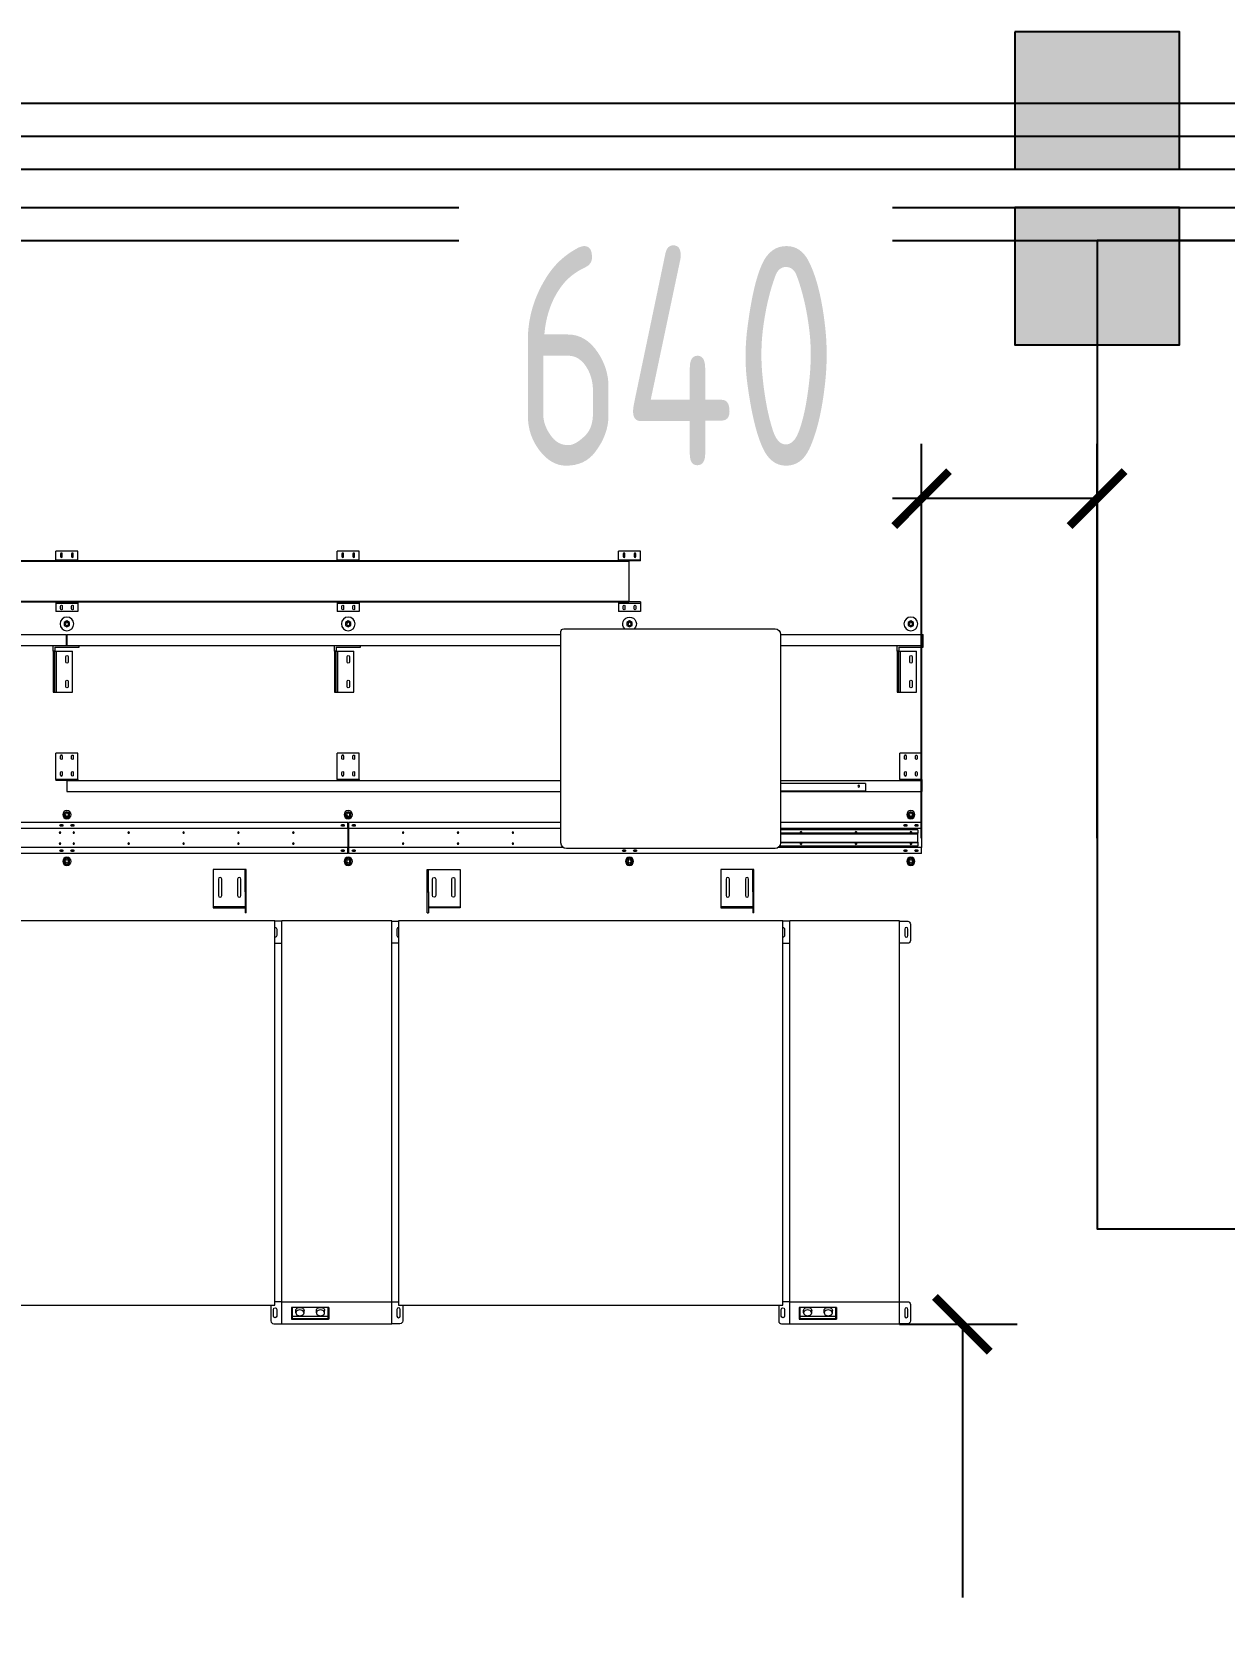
# Model space of a CAD drawing. Header units: inches. Extents: x -26985 to 86262, y -10753 to 149570.
# Drawn here: x 18550 to 22894, y 134098 to 139917 of the extents above; entities that cross this region are included whole.
import ezdxf

# ---------------------------------------------------------------- set-up
doc = ezdxf.new("R2010")
doc.units = ezdxf.units.IN
doc.header["$MEASUREMENT"] = 0
doc.layers.add('COLUMN', color=6, linetype='Continuous')
doc.layers.add('雨水管', color=7, linetype='Continuous')
doc.styles.add('JY-GB', font='gbenor.shx', dxfattribs={"width": 0.8, "bigfont": 'gbcbig.shx'})
doc.dimstyles.new('JY-800', dxfattribs={"dimscale": 400, "dimtxt": 2, "dimasz": 0.5, "dimexe": 0.5, "dimexo": 0, "dimgap": 0.3, "dimtad": 1, "dimdec": 0, "dimtxsty": 'JY-GB', "dimblk": 'ARCHTICK', "dimcen": 2.5, "dimclrd": 86, "dimclre": 86, "dimclrt": 7, "dimadec": 0, "dimazin": 0, "dimtfac": 1, "dimtdec": 0, "dimtmove": 0, "dimatfit": 3, "dimfxl": 1, "dimtfill": 1, "dimlwd": 25, "dimlwe": 25, "dimarcsym": 0})

# ---------------------------------------------------------------- blocks, each defined once
blk = doc.blocks.new('柱左')
at = {"layer": '雨水管'}
h = blk.add_hatch(color=256, dxfattribs=at)
h.paths.add_polyline_path([(119851.4, -279.2), (119251.4, -279.2), (119251.4, -879.2), (119851.4, -879.2)])
h.paths.add_polyline_path([(127801.4, -279.2), (127301.4, -279.2), (127301.4, -879.2), (127801.4, -879.2)])
h.paths.add_polyline_path([(135851.4, -279.2), (135251.4, -279.2), (135251.4, -879.2), (135851.4, -879.2)])
h.paths.add_polyline_path([(144851.4, -279.2), (144251.4, -279.2), (144251.4, -879.2), (144851.4, -879.2)])
h.paths.add_polyline_path([(152841.4, -279.2), (152341.4, -279.2), (152341.4, -879.2), (152841.4, -879.2)])
h.paths.add_polyline_path([(153381.4, -279.2), (152981.4, -279.2), (152981.4, -879.2), (153381.4, -879.2)])
h.paths.add_polyline_path([(152841.4, -9049.2), (152341.4, -9049.2), (152341.4, -9749.2), (152841.4, -9749.2)])
h.paths.add_polyline_path([(153381.4, -9049.2), (152981.4, -9049.2), (152981.4, -9749.2), (153381.4, -9749.2)])
h.paths.add_polyline_path([(144851.4, -9049.2), (144251.4, -9049.2), (144251.4, -9749.2), (144851.4, -9749.2)])
h.paths.add_polyline_path([(135251.4, -9049.2), (135251.4, -9749.2), (135851.4, -9749.2), (135851.4, -9049.2)])
h.paths.add_polyline_path([(127301.4, -9749.2), (127801.4, -9749.2), (127801.4, -9049.2), (127301.4, -9049.2)])
h.paths.add_polyline_path([(119851.4, -9049.2), (119251.4, -9049.2), (119251.4, -9749.2), (119851.4, -9749.2)])
h.paths.add_polyline_path([(119251.4, -22749.2), (119851.4, -22749.2), (119851.4, -22049.2), (119251.4, -22049.2)])
h.paths.add_polyline_path([(127801.4, -22049.2), (127301.4, -22049.2), (127301.4, -22749.2), (127801.4, -22749.2)])
h.paths.add_polyline_path([(135251.4, -22749.2), (135851.4, -22749.2), (135851.4, -22049.2), (135251.4, -22049.2)])
h.paths.add_polyline_path([(144251.4, -22749.2), (144851.4, -22749.2), (144851.4, -22049.2), (144251.4, -22049.2)])
h.paths.add_polyline_path([(153481.4, -22049.2), (152981.4, -22049.2), (152981.4, -22749.2), (153481.4, -22749.2)])
h.paths.add_polyline_path([(152341.4, -22749.2), (152841.4, -22749.2), (152841.4, -22049.2), (152341.4, -22049.2)])
h.paths.add_polyline_path([(152981.4, -32699.2), (153481.4, -32699.2), (153481.4, -32099.2), (152981.4, -32099.2)])
h.paths.add_polyline_path([(152341.4, -32699.2), (152841.4, -32699.2), (152841.4, -32099.2), (152341.4, -32099.2)])
h.paths.add_polyline_path([(144251.4, -32099.2), (144251.4, -32699.2), (144851.4, -32699.2), (144851.4, -32099.2)])
h.paths.add_polyline_path([(135251.4, -32099.2), (135251.4, -32699.2), (135851.4, -32699.2), (135851.4, -32099.2)])
h.paths.add_polyline_path([(127801.4, -32099.2), (127301.4, -32099.2), (127301.4, -32699.2), (127801.4, -32699.2)])
h.paths.add_polyline_path([(119851.4, -32099.2), (119251.4, -32099.2), (119251.4, -32699.2), (119851.4, -32699.2)])
h.paths.add_polyline_path([(119251.4, -42699.2), (119851.4, -42699.2), (119851.4, -42099.2), (119251.4, -42099.2)])
h.paths.add_polyline_path([(127301.4, -42099.2), (127301.4, -42699.2), (127801.4, -42699.2), (127801.4, -42099.2)])
h.paths.add_polyline_path([(135851.4, -42099.2), (135251.4, -42099.2), (135251.4, -42699.2), (135851.4, -42699.2)])
h.paths.add_polyline_path([(144251.4, -42699.2), (144851.4, -42699.2), (144851.4, -42099.2), (144251.4, -42099.2)])
h.paths.add_polyline_path([(152981.4, -42699.2), (153481.4, -42699.2), (153481.4, -42099.2), (152981.4, -42099.2)])
h.paths.add_polyline_path([(152841.4, -42699.2), (152841.4, -42099.2), (152341.4, -42099.2), (152341.4, -42699.2)])
at = {"layer": 'COLUMN'}
for points in [[(152841.4, -32099.2), (152341.4, -32099.2), (152341.4, -32699.2), (152841.4, -32699.2)], [(153481.4, -32099.2), (152981.4, -32099.2), (152981.4, -32699.2), (153481.4, -32699.2)]]:
    blk.add_lwpolyline(points, close=True, dxfattribs=at)
blk = doc.blocks.new('_ArchTick')
at = {"color": 0, "linetype": 'ByBlock', "const_width": 0.15}
blk.add_lwpolyline([(-0.5, -0.5), (0.5, 0.5)], dxfattribs=at)
blk = doc.blocks.new('*D256')
at = {"layer": 'Defpoints', "color": 86, "linetype": 'Continuous', "lineweight": 25, "transparency": 16777216}
for p, q in [((21791.7, 136980.3), (21791.7, 138416.8)), ((22431.4, 136980.3), (22431.4, 138416.8)), ((21791.7, 138216.8), (20253, 138216.8)), ((22431.4, 138216.8), (21791.7, 138216.8))]:
    blk.add_line(p, q, dxfattribs=at)
at = {"layer": 'Defpoints', "color": 0, "transparency": 16777216}
for p in [(22431.4, 138216.8), (21791.7, 136980.3), (22431.4, 136980.3)]:
    blk.add_point(p, dxfattribs=at)
at = {"layer": 'Defpoints', "color": 86, "lineweight": 25, "transparency": 16777216, "xscale": 200, "yscale": 200, "zscale": 200, "rotation": 180}
blk.add_blockref('_ArchTick', (21791.7, 138216.8), dxfattribs=at)
at = {"layer": 'Defpoints', "color": 86, "lineweight": 25, "transparency": 16777216, "xscale": 200, "yscale": 200, "zscale": 200}
blk.add_blockref('_ArchTick', (22431.4, 138216.8), dxfattribs=at)
at = {"layer": 'Defpoints', "color": 7, "transparency": 16777216, "insert": (20895.8, 138736.8), "char_height": 800, "attachment_point": 5, "style": 'JY-GB', "bg_fill": 3, "box_fill_scale": 1.25, "bg_fill_color": 256, "bg_fill_true_color": 13158600, "bg_fill_transparency": 0}
blk.add_mtext('640', dxfattribs=at)
blk = doc.blocks.new('*D258')
at = {"layer": 'Defpoints', "color": 86, "linetype": 'Continuous', "lineweight": 25, "transparency": 16777216}
for p, q in [((21711.2, 135208.8), (22140.4, 135208.8)), ((21940.4, 135208.8), (21940.4, 131286.9)), ((22431.4, 131286.9), (21740.4, 131286.9))]:
    blk.add_line(p, q, dxfattribs=at)
at = {"layer": 'Defpoints', "color": 0, "transparency": 16777216}
for p in [(21711.2, 135208.8), (21940.4, 131286.9), (22431.4, 131286.9)]:
    blk.add_point(p, dxfattribs=at)
at = {"layer": 'Defpoints', "color": 86, "lineweight": 25, "transparency": 16777216, "xscale": 200, "yscale": 200, "zscale": 200}
for p, rotation in [((21940.4, 135208.8), 90), ((21940.4, 131286.9), 270)]:
    blk.add_blockref('_ArchTick', p, dxfattribs=dict(at, rotation=rotation))
at = {"layer": 'Defpoints', "color": 7, "transparency": 16777216, "insert": (21420.4, 133247.9), "char_height": 800, "attachment_point": 5, "rotation": 90, "style": 'JY-GB', "bg_fill": 3, "box_fill_scale": 1.25, "bg_fill_color": 256, "bg_fill_true_color": 13158600, "bg_fill_transparency": 0}
blk.add_mtext('3922', dxfattribs=at)

msp = doc.modelspace()

# ---------------------------------------------------------------- linework, layer by layer
at = {"color": 0, "linetype": 'Continuous', "lineweight": -3}
for p, q in [((-9688.6, 139656.9), (73931.4, 139656.9)), ((-9568.6, 139416.9), (73931.4, 139416.9)), ((-9568.6, 139276.9), (73931.4, 139276.9))]:
    msp.add_line(p, q, dxfattribs=at)
at = {"color": 1, "linetype": 'Continuous', "lineweight": -3}
for p, q in [((-9568.6, 139536.9), (73931.4, 139536.9)), ((-9568.6, 139156.9), (73931.4, 139156.9))]:
    msp.add_line(p, q, dxfattribs=at)
at = {"color": 0, "linetype": 'Continuous', "lineweight": 0}
for p, q in [((18637.7, 137994.3), (18637.7, 138025.3)), ((18717.7, 138025.3), (18637.7, 138025.3)), ((18654.5, 138015.3), (18654.5, 138005.3)), ((18661, 138005.3), (18661, 138015.3)), ((18694.5, 138015.3), (18694.5, 138005.3)), ((18701, 138005.3), (18701, 138015.3)), ((18717.7, 137994.3), (18717.7, 138025.3)), ((19662.7, 137994.3), (19662.7, 138025.3)), ((19742.7, 138025.3), (19662.7, 138025.3)), ((19679.5, 138015.3), (19679.5, 138005.3)), ((19686, 138005.3), (19686, 138015.3)), ((19719.5, 138015.3), (19719.5, 138005.3)), ((19726, 138005.3), (19726, 138015.3)), ((19742.7, 137994.3), (19742.7, 138025.3)), ((20687.7, 137994.3), (20687.7, 138025.3)), ((20767.7, 138025.3), (20687.7, 138025.3)), ((20704.5, 138015.3), (20704.5, 138005.3)), ((20711, 138005.3), (20711, 138015.3)), ((20744.5, 138015.3), (20744.5, 138005.3)), ((20751, 138005.3), (20751, 138015.3)), ((20767.7, 137994.3), (20767.7, 138025.3)), ((20725.7, 137990.3), (18051.2, 137990.3)), ((18051.2, 137988.3), (20725.7, 137988.3)), ((18637.7, 137990.3), (18637.7, 137994.3)), ((18637.7, 137994.3), (18717.7, 137994.3)), ((18717.7, 137990.3), (18717.7, 137994.3)), ((19662.7, 137990.3), (19662.7, 137994.3)), ((19662.7, 137994.3), (19742.7, 137994.3)), ((19742.7, 137990.3), (19742.7, 137994.3)), ((20687.7, 137990.3), (20687.7, 137994.3)), ((20687.7, 137994.3), (20767.7, 137994.3)), ((20725.7, 137990.3), (20725.7, 137988.3)), ((20767.7, 137990.3), (20725.7, 137990.3)), ((20725.7, 137988.3), (20725.7, 137842.3)), ((20767.7, 137990.3), (20767.7, 137994.3)), ((20725.7, 137842.3), (18051.2, 137842.3)), ((18051.2, 137840.3), (20725.7, 137840.3)), ((18637.7, 137840.3), (18637.7, 137836.3)), ((18717.7, 137840.3), (18717.7, 137836.3)), ((19662.7, 137840.3), (19662.7, 137836.3)), ((19742.7, 137840.3), (19742.7, 137836.3)), ((20687.7, 137840.3), (20687.7, 137836.3)), ((20725.7, 137842.3), (20725.7, 137840.3)), ((20767.7, 137840.3), (20725.7, 137840.3)), ((20767.7, 137840.3), (20767.7, 137836.3)), ((18637.7, 137836.3), (18717.7, 137836.3)), ((18637.7, 137836.3), (18637.7, 137805.3)), ((18717.7, 137805.3), (18637.7, 137805.3)), ((18654.5, 137815.3), (18654.5, 137825.3)), ((18661, 137825.3), (18661, 137815.3)), ((18694.5, 137815.3), (18694.5, 137825.3)), ((18701, 137825.3), (18701, 137815.3)), ((18717.7, 137836.3), (18717.7, 137805.3)), ((19662.7, 137836.3), (19742.7, 137836.3)), ((19662.7, 137836.3), (19662.7, 137805.3)), ((19742.7, 137805.3), (19662.7, 137805.3)), ((19679.5, 137815.3), (19679.5, 137825.3)), ((19686, 137825.3), (19686, 137815.3)), ((19719.5, 137815.3), (19719.5, 137825.3)), ((19726, 137825.3), (19726, 137815.3)), ((19742.7, 137836.3), (19742.7, 137805.3)), ((20687.7, 137836.3), (20767.7, 137836.3)), ((20687.7, 137836.3), (20687.7, 137805.3)), ((20767.7, 137805.3), (20687.7, 137805.3)), ((20704.5, 137815.3), (20704.5, 137825.3)), ((20711, 137825.3), (20711, 137815.3)), ((20744.5, 137815.3), (20744.5, 137825.3)), ((20751, 137825.3), (20751, 137815.3)), ((20767.7, 137836.3), (20767.7, 137805.3)), ((18051.2, 137722.3), (18676.7, 137722.3)), ((18677.7, 137771.3), (18668.2, 137765.8)), ((18668.2, 137765.8), (18668.2, 137754.8)), ((18668.2, 137754.8), (18677.7, 137749.4)), ((18676.7, 137681.3), (18676.7, 137722.3)), ((18687.2, 137765.8), (18677.7, 137771.3)), ((18677.7, 137749.4), (18687.2, 137754.8)), ((18678.7, 137722.3), (20477.7, 137722.3)), ((18678.7, 137681.3), (18678.7, 137722.3)), ((18687.2, 137754.8), (18687.2, 137765.8)), ((19702.7, 137771.3), (19693.2, 137765.8)), ((19693.2, 137765.8), (19693.2, 137754.8)), ((19693.2, 137754.8), (19702.7, 137749.4)), ((19712.2, 137765.8), (19702.7, 137771.3)), ((19702.7, 137749.4), (19712.2, 137754.8)), ((19712.2, 137754.8), (19712.2, 137765.8)), ((20477.7, 136962.3), (20477.7, 137732.3)), ((20487.7, 137742.3), (21257.7, 137742.3)), ((20727.7, 137771.3), (20718.2, 137765.8)), ((20718.2, 137765.8), (20718.2, 137754.8)), ((20718.2, 137754.8), (20727.7, 137749.4)), ((20737.2, 137765.8), (20727.7, 137771.3)), ((20727.7, 137749.4), (20737.2, 137754.8)), ((20737.2, 137754.8), (20737.2, 137765.8)), ((21277.7, 137722.3), (21797.7, 137722.3)), ((21277.7, 137722.3), (21277.7, 136962.3)), ((21752.7, 137771.3), (21743.2, 137765.8)), ((21743.2, 137765.8), (21743.2, 137754.8)), ((21743.2, 137754.8), (21752.7, 137749.4)), ((21762.2, 137765.8), (21752.7, 137771.3)), ((21752.7, 137749.4), (21762.2, 137754.8)), ((21762.2, 137754.8), (21762.2, 137765.8)), ((21797.7, 137681.3), (21797.7, 137722.3)), ((18051.2, 137681.3), (18676.7, 137681.3)), ((18627.7, 137681.3), (18722.7, 137681.3)), ((18627.7, 137661.3), (18627.7, 137681.3)), ((18633.7, 137675.3), (18633.7, 137661.3)), ((18633.7, 137675.3), (18722.7, 137675.3)), ((18678.7, 137681.3), (20477.7, 137681.3)), ((18722.7, 137675.3), (18722.7, 137681.3)), ((19652.7, 137681.3), (19747.7, 137681.3)), ((19652.7, 137661.3), (19652.7, 137681.3)), ((19658.7, 137675.3), (19658.7, 137661.3)), ((19658.7, 137675.3), (19747.7, 137675.3)), ((19747.7, 137675.3), (19747.7, 137681.3)), ((21277.7, 137681.3), (21797.7, 137681.3)), ((21702.7, 137681.3), (21797.7, 137681.3)), ((21702.7, 137661.3), (21702.7, 137681.3)), ((21708.7, 137675.3), (21708.7, 137661.3)), ((21708.7, 137675.3), (21797.7, 137675.3)), ((21797.7, 137675.3), (21797.7, 137681.3)), ((18633.7, 137661.3), (18627.7, 137661.3)), ((18627.7, 137661.3), (18627.7, 137511.3)), ((18633.7, 137661.3), (18639.7, 137661.3)), ((18633.7, 137511.3), (18633.7, 137661.3)), ((18639.7, 137511.3), (18639.7, 137661.3)), ((18639.7, 137661.3), (18697.7, 137661.3)), ((18673.5, 137621.3), (18673.5, 137641.3)), ((18682, 137641.3), (18682, 137621.3)), ((18697.7, 137511.3), (18697.7, 137661.3)), ((19658.7, 137661.3), (19652.7, 137661.3)), ((19652.7, 137661.3), (19652.7, 137511.3)), ((19658.7, 137661.3), (19664.7, 137661.3)), ((19658.7, 137511.3), (19658.7, 137661.3)), ((19664.7, 137511.3), (19664.7, 137661.3)), ((19664.7, 137661.3), (19722.7, 137661.3)), ((19698.5, 137621.3), (19698.5, 137641.3)), ((19707, 137641.3), (19707, 137621.3)), ((19722.7, 137511.3), (19722.7, 137661.3)), ((21708.7, 137661.3), (21702.7, 137661.3)), ((21702.7, 137661.3), (21702.7, 137511.3)), ((21708.7, 137661.3), (21714.7, 137661.3)), ((21708.7, 137511.3), (21708.7, 137661.3)), ((21714.7, 137511.3), (21714.7, 137661.3)), ((21714.7, 137661.3), (21772.7, 137661.3)), ((21748.5, 137621.3), (21748.5, 137641.3)), ((21757, 137641.3), (21757, 137621.3)), ((21772.7, 137511.3), (21772.7, 137661.3)), ((18673.5, 137531.3), (18673.5, 137551.3)), ((18682, 137551.3), (18682, 137531.3)), ((19698.5, 137531.3), (19698.5, 137551.3)), ((19707, 137551.3), (19707, 137531.3)), ((21748.5, 137531.3), (21748.5, 137551.3)), ((21757, 137551.3), (21757, 137531.3)), ((18627.7, 137511.3), (18633.7, 137511.3)), ((18633.7, 137511.3), (18639.7, 137511.3)), ((18639.7, 137511.3), (18697.7, 137511.3)), ((19652.7, 137511.3), (19658.7, 137511.3)), ((19658.7, 137511.3), (19664.7, 137511.3)), ((19664.7, 137511.3), (19722.7, 137511.3)), ((21702.7, 137511.3), (21708.7, 137511.3)), ((21708.7, 137511.3), (21714.7, 137511.3)), ((21714.7, 137511.3), (21772.7, 137511.3)), ((18717.7, 137289.3), (18637.7, 137289.3)), ((18637.7, 137193.3), (18637.7, 137289.3)), ((18654.5, 137269.3), (18654.5, 137279.3)), ((18661, 137279.3), (18661, 137269.3)), ((18694.5, 137269.3), (18694.5, 137279.3)), ((18701, 137279.3), (18701, 137269.3)), ((18717.7, 137193.3), (18717.7, 137289.3)), ((19742.7, 137289.3), (19662.7, 137289.3)), ((19662.7, 137193.3), (19662.7, 137289.3)), ((19679.5, 137269.3), (19679.5, 137279.3)), ((19686, 137279.3), (19686, 137269.3)), ((19719.5, 137269.3), (19719.5, 137279.3)), ((19726, 137279.3), (19726, 137269.3)), ((19742.7, 137193.3), (19742.7, 137289.3)), ((21792.7, 137289.3), (21712.7, 137289.3)), ((21712.7, 137193.3), (21712.7, 137289.3)), ((21729.5, 137269.3), (21729.5, 137279.3)), ((21736, 137279.3), (21736, 137269.3)), ((21769.5, 137269.3), (21769.5, 137279.3)), ((21776, 137279.3), (21776, 137269.3)), ((21792.7, 137193.3), (21792.7, 137289.3)), ((18654.5, 137209.3), (18654.5, 137219.3)), ((18661, 137219.3), (18661, 137209.3)), ((18694.5, 137209.3), (18694.5, 137219.3)), ((18701, 137219.3), (18701, 137209.3)), ((19679.5, 137209.3), (19679.5, 137219.3)), ((19686, 137219.3), (19686, 137209.3)), ((19719.5, 137209.3), (19719.5, 137219.3)), ((19726, 137219.3), (19726, 137209.3)), ((21729.5, 137209.3), (21729.5, 137219.3)), ((21736, 137219.3), (21736, 137209.3)), ((21769.5, 137209.3), (21769.5, 137219.3)), ((21776, 137219.3), (21776, 137209.3)), ((18717.7, 137193.3), (18637.7, 137193.3)), ((18637.7, 137193.3), (18637.7, 137189.3)), ((18717.7, 137189.3), (18637.7, 137189.3)), ((18677.7, 137189.3), (18677.7, 137149.3)), ((18677.7, 137189.3), (20477.7, 137189.3)), ((18677.7, 137149.3), (20477.7, 137149.3)), ((18717.7, 137193.3), (18717.7, 137189.3)), ((19742.7, 137193.3), (19662.7, 137193.3)), ((19662.7, 137193.3), (19662.7, 137189.3)), ((19742.7, 137189.3), (19662.7, 137189.3)), ((19742.7, 137193.3), (19742.7, 137189.3)), ((21277.7, 137189.3), (21792.7, 137189.3)), ((21587.7, 137179.3), (21277.7, 137179.3)), ((21277.7, 137152.3), (21587.7, 137152.3)), ((21277.7, 137149.3), (21792.7, 137149.3)), ((21587.7, 137179.3), (21587.7, 137152.3)), ((21792.7, 137193.3), (21712.7, 137193.3)), ((21712.7, 137193.3), (21712.7, 137189.3)), ((21792.7, 137189.3), (21712.7, 137189.3)), ((21792.7, 137193.3), (21792.7, 137189.3)), ((21792.7, 137189.3), (21792.7, 137149.3)), ((19701.7, 137036.3), (18051.2, 137036.3)), ((18655.2, 137029.6), (18660.2, 137029.6)), ((18677.7, 137076.3), (18668.2, 137070.8)), ((18668.2, 137070.8), (18668.2, 137059.8)), ((18668.2, 137059.8), (18677.7, 137054.4)), ((18687.2, 137070.8), (18677.7, 137076.3)), ((18677.7, 137054.4), (18687.2, 137059.8)), ((18687.2, 137059.8), (18687.2, 137070.8)), ((18695.2, 137029.6), (18700.2, 137029.6)), ((19680.2, 137029.6), (19685.2, 137029.6)), ((19702.7, 137076.3), (19693.2, 137070.8)), ((19693.2, 137070.8), (19693.2, 137059.8)), ((19693.2, 137059.8), (19702.7, 137054.4)), ((19701.7, 137015.3), (19701.7, 137036.3)), ((19712.2, 137070.8), (19702.7, 137076.3)), ((19702.7, 137054.4), (19712.2, 137059.8)), ((19703.7, 137036.3), (19703.7, 137015.3)), ((20477.7, 137036.3), (19703.7, 137036.3)), ((19712.2, 137059.8), (19712.2, 137070.8)), ((19720.2, 137029.6), (19725.2, 137029.6)), ((21791.7, 137036.3), (21277.7, 137036.3)), ((21730.2, 137029.6), (21735.2, 137029.6)), ((21752.7, 137076.3), (21743.2, 137070.8)), ((21743.2, 137070.8), (21743.2, 137059.8)), ((21743.2, 137059.8), (21752.7, 137054.4)), ((21762.2, 137070.8), (21752.7, 137076.3)), ((21752.7, 137054.4), (21762.2, 137059.8)), ((21762.2, 137059.8), (21762.2, 137070.8)), ((21770.2, 137029.6), (21775.2, 137029.6)), ((21791.7, 137015.3), (21791.7, 137036.3)), ((19701.7, 137015.3), (18051.2, 137015.3)), ((18660.2, 137023.1), (18655.2, 137023.1)), ((18700.2, 137023.1), (18695.2, 137023.1)), ((19685.2, 137023.1), (19680.2, 137023.1)), ((19701.7, 137015.3), (19701.7, 136945.3)), ((19703.7, 137015.3), (19703.7, 136945.3)), ((20477.7, 137015.3), (19703.7, 137015.3)), ((19725.2, 137023.1), (19720.2, 137023.1)), ((21791.7, 137015.3), (21277.7, 137015.3)), ((21777.7, 137010.3), (21277.7, 137010.3)), ((21350.9, 136997.7), (21277.7, 136997.7)), ((21277.7, 136995.3), (21777.7, 136995.3)), ((21550.9, 136997.7), (21354.6, 136997.7)), ((21750.9, 136997.7), (21554.6, 136997.7)), ((21735.2, 137023.1), (21730.2, 137023.1)), ((21777.7, 136997.7), (21754.6, 136997.7)), ((21775.2, 137023.1), (21770.2, 137023.1)), ((21777.7, 137010.3), (21777.7, 136997.7)), ((21777.7, 136995.3), (21777.7, 136997.7)), ((21777.7, 136965.3), (21777.7, 136995.3)), ((21791.7, 137015.3), (21791.7, 136945.3)), ((19701.7, 136945.3), (18051.2, 136945.3)), ((19701.7, 136924.3), (18051.2, 136924.3)), ((18655.2, 136937.6), (18660.2, 136937.6)), ((18660.2, 136931.1), (18655.2, 136931.1)), ((18695.2, 136937.6), (18700.2, 136937.6)), ((18700.2, 136931.1), (18695.2, 136931.1)), ((19680.2, 136937.6), (19685.2, 136937.6)), ((19685.2, 136931.1), (19680.2, 136931.1)), ((19701.7, 136924.3), (19701.7, 136945.3)), ((19703.7, 136945.3), (19703.7, 136924.3)), ((20487.2, 136945.3), (19703.7, 136945.3)), ((21791.7, 136924.3), (19703.7, 136924.3)), ((19720.2, 136937.6), (19725.2, 136937.6)), ((19725.2, 136931.1), (19720.2, 136931.1)), ((21257.7, 136942.3), (20497.7, 136942.3)), ((20705.2, 136937.6), (20710.2, 136937.6)), ((20710.2, 136931.1), (20705.2, 136931.1)), ((20745.2, 136937.6), (20750.2, 136937.6)), ((20750.2, 136931.1), (20745.2, 136931.1)), ((21791.7, 136945.3), (21268.3, 136945.3)), ((21777.7, 136950.3), (21273.7, 136950.3)), ((21277.7, 136965.3), (21777.7, 136965.3)), ((21350.9, 136963), (21277.7, 136963)), ((21550.9, 136963), (21354.6, 136963)), ((21750.9, 136963), (21554.6, 136963)), ((21730.2, 136937.6), (21735.2, 136937.6)), ((21735.2, 136931.1), (21730.2, 136931.1)), ((21777.7, 136963), (21754.6, 136963)), ((21770.2, 136937.6), (21775.2, 136937.6)), ((21775.2, 136931.1), (21770.2, 136931.1)), ((21777.7, 136965.3), (21777.7, 136963)), ((21777.7, 136963), (21777.7, 136950.3)), ((21791.7, 136924.3), (21791.7, 136945.3)), ((18677.7, 136906.3), (18668.2, 136900.8)), ((18668.2, 136900.8), (18668.2, 136889.8)), ((18668.2, 136889.8), (18677.7, 136884.4)), ((18687.2, 136900.8), (18677.7, 136906.3)), ((18677.7, 136884.4), (18687.2, 136889.8)), ((18687.2, 136889.8), (18687.2, 136900.8)), ((19326.7, 136865.8), (19210.7, 136865.8)), ((19210.7, 136865.8), (19210.7, 136729.8)), ((19326.7, 136784.8), (19326.7, 136865.8)), ((19330.7, 136865.8), (19326.7, 136865.8)), ((19330.7, 136784.8), (19330.7, 136865.8)), ((19702.7, 136906.3), (19693.2, 136900.8)), ((19693.2, 136900.8), (19693.2, 136889.8)), ((19693.2, 136889.8), (19702.7, 136884.4)), ((19712.2, 136900.8), (19702.7, 136906.3)), ((19702.7, 136884.4), (19712.2, 136889.8)), ((19712.2, 136889.8), (19712.2, 136900.8)), ((19990.7, 136784.8), (19990.7, 136865.8)), ((19990.7, 136865.8), (19994.7, 136865.8)), ((19994.7, 136784.8), (19994.7, 136865.8)), ((19994.7, 136865.8), (20110.7, 136865.8)), ((20110.7, 136865.8), (20110.7, 136729.8)), ((20727.7, 136906.3), (20718.2, 136900.8)), ((20718.2, 136900.8), (20718.2, 136889.8)), ((20718.2, 136889.8), (20727.7, 136884.4)), ((20737.2, 136900.8), (20727.7, 136906.3)), ((20727.7, 136884.4), (20737.2, 136889.8)), ((20737.2, 136889.8), (20737.2, 136900.8)), ((21176.7, 136865.8), (21060.7, 136865.8)), ((21060.7, 136865.8), (21060.7, 136729.8)), ((21176.7, 136784.8), (21176.7, 136865.8)), ((21180.7, 136865.8), (21176.7, 136865.8)), ((21180.7, 136784.8), (21180.7, 136865.8)), ((21752.7, 136906.3), (21743.2, 136900.8)), ((21743.2, 136900.8), (21743.2, 136889.8)), ((21743.2, 136889.8), (21752.7, 136884.4)), ((21762.2, 136900.8), (21752.7, 136906.3)), ((21752.7, 136884.4), (21762.2, 136889.8)), ((21762.2, 136889.8), (21762.2, 136900.8)), ((19229.7, 136830.8), (19229.7, 136770.8)), ((19241.7, 136770.8), (19241.7, 136830.8)), ((19299.7, 136830.8), (19299.7, 136770.8)), ((19311.7, 136770.8), (19311.7, 136830.8)), ((20009.7, 136770.8), (20009.7, 136830.8)), ((20021.7, 136830.8), (20021.7, 136770.8)), ((20079.7, 136770.8), (20079.7, 136830.8)), ((20091.7, 136830.8), (20091.7, 136770.8)), ((21079.7, 136830.8), (21079.7, 136770.8)), ((21091.7, 136770.8), (21091.7, 136830.8)), ((21149.7, 136830.8), (21149.7, 136770.8)), ((21161.7, 136770.8), (21161.7, 136830.8)), ((19330.7, 136784.8), (19326.7, 136784.8)), ((19326.7, 136784.8), (19326.7, 136707.8)), ((19330.7, 136707.8), (19330.7, 136784.8)), ((19990.7, 136784.8), (19994.7, 136784.8)), ((19990.7, 136707.8), (19990.7, 136784.8)), ((19994.7, 136784.8), (19994.7, 136707.8)), ((21180.7, 136784.8), (21176.7, 136784.8)), ((21176.7, 136784.8), (21176.7, 136707.8)), ((21180.7, 136707.8), (21180.7, 136784.8)), ((19435.7, 136678.8), (18051.2, 136678.8)), ((19326.7, 136729.8), (19210.7, 136729.8)), ((19210.7, 136729.8), (19210.7, 136725.8)), ((19210.7, 136725.8), (19326.7, 136725.8)), ((19330.7, 136707.8), (19326.7, 136707.8)), ((19435.7, 135278.8), (19435.7, 136678.8)), ((19461.2, 136676.8), (19435.7, 136676.8)), ((19461.2, 135288.8), (19461.2, 136678.8)), ((19861.2, 136678.8), (19461.2, 136678.8)), ((19861.2, 135288.8), (19861.2, 136678.8)), ((19861.2, 136676.8), (19885.7, 136676.8)), ((19885.7, 136678.8), (19885.7, 135278.8)), ((21285.7, 136678.8), (19885.7, 136678.8)), ((19990.7, 136707.8), (19994.7, 136707.8)), ((19994.7, 136729.8), (20110.7, 136729.8)), ((20110.7, 136725.8), (19994.7, 136725.8)), ((20110.7, 136729.8), (20110.7, 136725.8)), ((21176.7, 136729.8), (21060.7, 136729.8)), ((21060.7, 136729.8), (21060.7, 136725.8)), ((21060.7, 136725.8), (21176.7, 136725.8)), ((21180.7, 136707.8), (21176.7, 136707.8)), ((21285.7, 135278.8), (21285.7, 136678.8)), ((21311.2, 136676.8), (21285.7, 136676.8)), ((21311.2, 135288.8), (21311.2, 136678.8)), ((21711.2, 136678.8), (21311.2, 136678.8)), ((21711.2, 135288.8), (21711.2, 136678.8)), ((21711.2, 136676.8), (21741.2, 136676.8)), ((19442.3, 136648.8), (19442.3, 136624.8)), ((19880.2, 136648.8), (19880.2, 136624.8)), ((21292.3, 136648.8), (21292.3, 136624.8)), ((21730.2, 136648.8), (21730.2, 136624.8)), ((21742.2, 136624.8), (21742.2, 136648.8)), ((21751.2, 136666.8), (21751.2, 136606.8)), ((19435.7, 136596.8), (19461.2, 136596.8)), ((19885.7, 136596.8), (19861.2, 136596.8)), ((21285.7, 136596.8), (21311.2, 136596.8)), ((21741.2, 136596.8), (21711.2, 136596.8)), ((18035.7, 135278.8), (19435.7, 135278.8)), ((19421.3, 135278.8), (19421.3, 135220.8)), ((19461.2, 135290.8), (19435.7, 135290.8)), ((19461.2, 135208.8), (19461.2, 135288.8)), ((19861.2, 135288.8), (19461.2, 135288.8)), ((19861.2, 135290.8), (19885.7, 135290.8)), ((19861.2, 135208.8), (19861.2, 135288.8)), ((19885.7, 135278.8), (21285.7, 135278.8)), ((19901.2, 135278.8), (19901.2, 135220.8)), ((21271.3, 135278.8), (21271.3, 135220.8)), ((21311.2, 135290.8), (21285.7, 135290.8)), ((21311.2, 135208.8), (21311.2, 135288.8)), ((21711.2, 135288.8), (21311.2, 135288.8)), ((21711.2, 135290.8), (21741.2, 135290.8)), ((21711.2, 135208.8), (21711.2, 135288.8)), ((21751.2, 135280.8), (21751.2, 135220.8)), ((19430.3, 135238.8), (19430.3, 135262.8)), ((19442.3, 135262.8), (19442.3, 135238.8)), ((19631.2, 135270.1), (19496.2, 135270.1)), ((19496.2, 135270.1), (19496.2, 135227.7)), ((19496.7, 135229.1), (19496.2, 135229.1)), ((19496.2, 135227.7), (19631.2, 135227.7)), ((19496.7, 135227.7), (19496.7, 135270.1)), ((19498.7, 135270.1), (19496.7, 135270.1)), ((19498.7, 135227.7), (19496.7, 135227.7)), ((19498.7, 135270.1), (19498.7, 135227.7)), ((19498.7, 135238.3), (19629.7, 135238.3)), ((19629.7, 135229.1), (19498.7, 135229.1)), ((19511.7, 135250.3), (19511.7, 135259.5)), ((19541.7, 135250.3), (19541.7, 135259.5)), ((19586.7, 135250.3), (19586.7, 135259.5)), ((19616.7, 135250.3), (19616.7, 135259.5)), ((19629.7, 135227.7), (19629.7, 135270.1)), ((19631.7, 135270.1), (19629.7, 135270.1)), ((19631.7, 135227.7), (19629.7, 135227.7)), ((19631.2, 135227.7), (19631.2, 135270.1)), ((19631.7, 135270.1), (19631.7, 135227.7)), ((19880.2, 135262.8), (19880.2, 135238.8)), ((19892.2, 135238.8), (19892.2, 135262.8)), ((21280.3, 135238.8), (21280.3, 135262.8)), ((21292.3, 135262.8), (21292.3, 135238.8)), ((21346.2, 135270.1), (21346.2, 135227.7)), ((21481.2, 135270.1), (21346.2, 135270.1)), ((21346.7, 135229.1), (21346.2, 135229.1)), ((21346.2, 135227.7), (21481.2, 135227.7)), ((21346.7, 135227.7), (21346.7, 135270.1)), ((21348.7, 135270.1), (21346.7, 135270.1)), ((21348.7, 135227.7), (21346.7, 135227.7)), ((21348.7, 135270.1), (21348.7, 135227.7)), ((21348.7, 135238.3), (21479.7, 135238.3)), ((21479.7, 135229.1), (21348.7, 135229.1)), ((21361.7, 135250.3), (21361.7, 135259.5)), ((21391.7, 135250.3), (21391.7, 135259.5)), ((21436.7, 135250.3), (21436.7, 135259.5)), ((21466.7, 135250.3), (21466.7, 135259.5)), ((21479.7, 135227.7), (21479.7, 135270.1)), ((21481.7, 135270.1), (21479.7, 135270.1)), ((21481.7, 135227.7), (21479.7, 135227.7)), ((21481.2, 135227.7), (21481.2, 135270.1)), ((21481.7, 135270.1), (21481.7, 135227.7)), ((21730.2, 135262.8), (21730.2, 135238.8)), ((21742.2, 135238.8), (21742.2, 135262.8)), ((19431.3, 135210.8), (19461.2, 135210.8)), ((19861.2, 135208.8), (19461.2, 135208.8)), ((19891.2, 135210.8), (19861.2, 135210.8)), ((21281.3, 135210.8), (21311.2, 135210.8)), ((21711.2, 135208.8), (21311.2, 135208.8)), ((21741.2, 135210.8), (21711.2, 135210.8))]:
    msp.add_line(p, q, dxfattribs=at)
at = {"color": 0, "linetype": 'Continuous', "lineweight": 0, "extrusion": (1.48872e-34, 8.10423e-19, -1)}
for centre, radius in [((-18677.7, 137760.3), 25), ((-19702.7, 137760.3), 25), ((-21752.7, 137760.3), 25), ((-18677.7, 137760.3), 6), ((-19702.7, 137760.3), 6), ((-20727.7, 137760.3), 6), ((-21752.7, 137760.3), 6), ((-21562.7, 137169.3), 3.25), ((-18677.7, 137065.3), 15), ((-18677.7, 137065.3), 6), ((-19702.7, 137065.3), 15), ((-19702.7, 137065.3), 6), ((-21752.7, 137065.3), 15), ((-21752.7, 137065.3), 6), ((-21752.7, 137000.3), 2.6), ((-18677.7, 136895.3), 15), ((-19702.7, 136895.3), 15), ((-20727.7, 136895.3), 15), ((-21752.7, 136895.3), 15), ((-21752.7, 136960.3), 2.6), ((-18677.7, 136895.3), 6), ((-19702.7, 136895.3), 6), ((-20727.7, 136895.3), 6), ((-21752.7, 136895.3), 6)]:
    msp.add_circle(centre, radius, dxfattribs=at)
at = {"color": 0, "linetype": 'Continuous', "lineweight": 0, "extrusion": (7.56002e-32, 8.10423e-19, -1)}
for centre in [(-18652.7, 137000.3), (-18702.7, 137000.3), (-18902.7, 137000.3), (-19102.7, 137000.3), (-19302.7, 137000.3), (-19502.7, 137000.3), (-19902.7, 137000.3), (-20102.7, 137000.3), (-20302.7, 137000.3), (-21352.7, 137000.3), (-21552.7, 137000.3), (-18652.7, 136960.3), (-18702.7, 136960.3), (-18902.7, 136960.3), (-19102.7, 136960.3), (-19302.7, 136960.3), (-19502.7, 136960.3), (-19902.7, 136960.3), (-20102.7, 136960.3), (-20302.7, 136960.3), (-21352.7, 136960.3), (-21552.7, 136960.3)]:
    msp.add_circle(centre, 2.6, dxfattribs=at)
at = {"color": 0, "linetype": 'Continuous', "lineweight": 0}
for centre, radius, start, end in [((18657.7, 138015.3), 3.25, 0, 180), ((18697.7, 138015.3), 3.25, 0, 180), ((19682.7, 138015.3), 3.25, 0, 180), ((19722.7, 138015.3), 3.25, 0, 180), ((20707.7, 138015.3), 3.25, 0, 180), ((20747.7, 138015.3), 3.25, 0, 180), ((18657.7, 138005.3), 3.25, 180, 0), ((18697.7, 138005.3), 3.25, 180, 0), ((19682.7, 138005.3), 3.25, 180, 0), ((19722.7, 138005.3), 3.25, 180, 0), ((20707.7, 138005.3), 3.25, 180, 0), ((20747.7, 138005.3), 3.25, 180, 0), ((18657.7, 137279.3), 3.25, 0, 180), ((19682.7, 137279.3), 3.25, 0, 180), ((21732.7, 137279.3), 3.25, 0, 180), ((18657.7, 137209.3), 3.25, 180, 0), ((19682.7, 137209.3), 3.25, 180, 0), ((21732.7, 137209.3), 3.25, 180, 0), ((21352.7, 137000.3), 3.25, 304.46631, 235.53369), ((21352.7, 137000.3), 3.25, 235.53369, 304.46631), ((21552.7, 137000.3), 3.25, 304.46631, 235.53369), ((21552.7, 137000.3), 3.25, 235.53369, 304.46631), ((21752.7, 137000.3), 3.25, 304.46631, 235.53369), ((21752.7, 137000.3), 3.25, 235.53369, 304.46631), ((21352.7, 136960.3), 3.25, 124.46631, 55.53369), ((21352.7, 136960.3), 3.25, 55.53369, 124.46631), ((21552.7, 136960.3), 3.25, 124.46631, 55.53369), ((21552.7, 136960.3), 3.25, 55.53369, 124.46631), ((21752.7, 136960.3), 3.25, 124.46631, 55.53369), ((21752.7, 136960.3), 3.25, 55.53369, 124.46631), ((19235.7, 136830.8), 6, 0, 180), ((19305.7, 136830.8), 6, 0, 180), ((21085.7, 136830.8), 6, 0, 180), ((21155.7, 136830.8), 6, 0, 180), ((19235.7, 136770.8), 6, 180, 0), ((19305.7, 136770.8), 6, 180, 0), ((21085.7, 136770.8), 6, 180, 0), ((21155.7, 136770.8), 6, 180, 0), ((19886.2, 136648.8), 6, 94.77025, 180), ((19886.2, 136624.8), 6, 180, 265.22975), ((21736.2, 136648.8), 6, 0, 180), ((21736.2, 136624.8), 6, 180, 0), ((19431.3, 135220.8), 10, 180, 270), ((19886.2, 135262.8), 6, 0, 180), ((19886.2, 135238.8), 6, 180, 0), ((21281.3, 135220.8), 10, 180, 270), ((21736.2, 135262.8), 6, 0, 180), ((21736.2, 135238.8), 6, 180, 0)]:
    msp.add_arc(centre, radius, start, end, dxfattribs=at)
at = {"color": 0, "linetype": 'Continuous', "lineweight": 0, "extrusion": (1.16838e-32, 8.10423e-19, -1)}
for centre, start, end in [((-18657.7, 137825.3), 0, 180), ((-18657.7, 137815.3), 180, 0), ((-18697.7, 137825.3), 0, 180), ((-18697.7, 137815.3), 180, 0), ((-19682.7, 137825.3), 0, 180), ((-19682.7, 137815.3), 180, 0), ((-19722.7, 137825.3), 0, 180), ((-19722.7, 137815.3), 180, 0), ((-20707.7, 137825.3), 0, 180), ((-20707.7, 137815.3), 180, 0), ((-20747.7, 137825.3), 0, 180), ((-20747.7, 137815.3), 180, 0)]:
    msp.add_arc(centre, 3.25, start, end, dxfattribs=at)
at = {"color": 0, "linetype": 'Continuous', "lineweight": 0, "extrusion": (-1.21771e-32, 8.10423e-19, -1)}
msp.add_arc((-20727.7, 137760.3), 25, 313.94552, 226.05448, dxfattribs=at)
at = {"color": 0, "linetype": 'Continuous', "lineweight": 0, "extrusion": (1.48872e-34, 8.10423e-19, -1)}
for centre, radius, start, end in [((-20487.7, 137732.3), 10, 0, 90), ((-18677.7, 137641.3), 4.25, 0, 180), ((-18677.7, 137621.3), 4.25, 180, 0), ((-19702.7, 137641.3), 4.25, 0, 180), ((-19702.7, 137621.3), 4.25, 180, 0), ((-21752.7, 137641.3), 4.25, 0, 180), ((-21752.7, 137621.3), 4.25, 180, 0), ((-18677.7, 137551.3), 4.25, 0, 180), ((-19702.7, 137551.3), 4.25, 0, 180), ((-21752.7, 137551.3), 4.25, 0, 180), ((-18677.7, 137531.3), 4.25, 180, 0), ((-19702.7, 137531.3), 4.25, 180, 0), ((-21752.7, 137531.3), 4.25, 180, 0), ((-18657.7, 137269.3), 3.25, 180, 0), ((-18697.7, 137279.3), 3.25, 0, 180), ((-18697.7, 137269.3), 3.25, 180, 0), ((-19682.7, 137269.3), 3.25, 180, 0), ((-19722.7, 137279.3), 3.25, 0, 180), ((-19722.7, 137269.3), 3.25, 180, 0), ((-21732.7, 137269.3), 3.25, 180, 0), ((-21772.7, 137279.3), 3.25, 0, 180), ((-21772.7, 137269.3), 3.25, 180, 0), ((-18657.7, 137219.3), 3.25, 0, 180), ((-18697.7, 137219.3), 3.25, 0, 180), ((-18697.7, 137209.3), 3.25, 180, 0), ((-19682.7, 137219.3), 3.25, 0, 180), ((-19722.7, 137219.3), 3.25, 0, 180), ((-19722.7, 137209.3), 3.25, 180, 0), ((-21732.7, 137219.3), 3.25, 0, 180), ((-21772.7, 137219.3), 3.25, 0, 180), ((-21772.7, 137209.3), 3.25, 180, 0), ((-19720.2, 137026.3), 3.25, 270, 90), ((-19725.2, 137026.3), 3.25, 90, 270), ((-21730.2, 137026.3), 3.25, 270, 90), ((-21735.2, 137026.3), 3.25, 90, 270), ((-21770.2, 137026.3), 3.25, 270, 90), ((-21775.2, 137026.3), 3.25, 90, 270), ((-19720.2, 136934.3), 3.25, 270, 90), ((-19725.2, 136934.3), 3.25, 90, 270), ((-20705.2, 136934.3), 3.25, 270, 90), ((-20710.2, 136934.3), 3.25, 90, 270), ((-20745.2, 136934.3), 3.25, 270, 90), ((-20750.2, 136934.3), 3.25, 90, 270), ((-21730.2, 136934.3), 3.25, 270, 90), ((-21735.2, 136934.3), 3.25, 90, 270), ((-21770.2, 136934.3), 3.25, 270, 90), ((-21775.2, 136934.3), 3.25, 90, 270), ((-20015.7, 136830.8), 6, 0, 180), ((-20085.7, 136830.8), 6, 0, 180), ((-20015.7, 136770.8), 6, 180, 0), ((-20085.7, 136770.8), 6, 180, 0), ((-21741.2, 136666.8), 10, 90, 180), ((-19436.3, 136624.8), 6, 180, 274.79013), ((-21286.3, 136624.8), 6, 180, 274.79013), ((-21741.2, 136606.8), 10, 180, 270), ((-21741.2, 135280.8), 10, 90, 180), ((-19436.3, 135262.8), 6, 0, 180), ((-19436.3, 135238.8), 6, 180, 0), ((-19891.2, 135220.8), 10, 180, 270), ((-21286.3, 135262.8), 6, 0, 180), ((-21286.3, 135238.8), 6, 180, 0), ((-21741.2, 135220.8), 10, 180, 270)]:
    msp.add_arc(centre, radius, start, end, dxfattribs=at)
at = {"color": 0, "linetype": 'Continuous', "lineweight": 0, "extrusion": (4.98505e-33, 8.10423e-19, -1)}
for centre, start, end in [((-21257.7, 137722.3), 90, 180), ((-20497.7, 136962.3), 270, 0)]:
    msp.add_arc(centre, 20, start, end, dxfattribs=at)
at = {"color": 0, "linetype": 'Continuous', "lineweight": 0, "extrusion": (4.52594e-32, 8.10423e-19, -1)}
for centre, start, end in [((-18655.2, 137026.3), 270, 90), ((-18660.2, 137026.3), 90, 270), ((-18695.2, 137026.3), 270, 90), ((-18700.2, 137026.3), 90, 270), ((-19680.2, 137026.3), 270, 90), ((-19685.2, 137026.3), 90, 270), ((-18655.2, 136934.3), 270, 90), ((-18660.2, 136934.3), 90, 270), ((-18695.2, 136934.3), 270, 90), ((-18700.2, 136934.3), 90, 270), ((-19680.2, 136934.3), 270, 90), ((-19685.2, 136934.3), 90, 270)]:
    msp.add_arc(centre, 3.25, start, end, dxfattribs=at)
at = {"color": 0, "linetype": 'Continuous', "lineweight": 0, "extrusion": (-4.29569e-33, 8.10423e-19, -1)}
msp.add_arc((-21257.7, 136962.3), 20, 180, 270, dxfattribs=at)
at = {"color": 0, "linetype": 'Continuous', "lineweight": 0, "extrusion": (-2.93262e-33, 8.10423e-19, -1)}
for centre in [(-19436.3, 136648.8), (-21286.3, 136648.8)]:
    msp.add_arc(centre, 6, 85.20987, 180, dxfattribs=at)
at = {"color": 0, "linetype": 'Continuous', "lineweight": 0, "extrusion": (-6.43316e-32, 5.4671e-17, -1)}
for centre in [(19526.7, 135259.5), (19601.7, 135259.5), (21376.7, 135259.5), (21451.7, 135259.5)]:
    msp.add_ellipse(centre, major_axis=(-15, 0), ratio=0.707107, start_param=0, end_param=3.141593, dxfattribs=at)
at = {"color": 0, "linetype": 'Continuous', "lineweight": 0, "extrusion": (3.59384e-32, 5.4671e-17, -1)}
for centre in [(19526.7, 135250.3), (19601.7, 135250.3), (21376.7, 135250.3), (21451.7, 135250.3)]:
    msp.add_ellipse(centre, major_axis=(15, 0), ratio=0.707107, start_param=-3.141592653589794, end_param=3.141592653589792, dxfattribs=at)
at = {"layer": 'Defpoints'}
msp.add_lwpolyline([(22431.4, 139156.9), (22431.4, 135556.9), (26431.4, 135556.9), (26431.4, 139156.9), (22431.4, 139156.9)], dxfattribs=at)

# ---------------------------------------------------------------- block references
at = {"layer": '雨水管', "rotation": 90}
msp.add_blockref('柱左', (-9967.7, -13564.5), dxfattribs=at)

# ---------------------------------------------------------------- next in the draw order: dimensions: what is measured, and where the dimension line sits
at = {"layer": 'Defpoints'}
dim = msp.add_linear_dim(base=(22431.4, 138216.8), p1=(21791.7, 136980.3), p2=(22431.4, 136980.3), dimstyle='JY-800', dxfattribs=at)
dim.commit()
dim.dimension.update_dxf_attribs({"geometry": '*D256', "text_midpoint": (20895.8, 138216.8), "dimtype": 160})
dim = msp.add_linear_dim(base=(21940.4, 131286.9), p1=(21711.2, 135208.8), p2=(22431.4, 131286.9), angle=90, dimstyle='JY-800', dxfattribs=at)
dim.commit()
dim.dimension.update_dxf_attribs({"geometry": '*D258', "text_midpoint": (21420.4, 133247.9)})

doc.saveas('drawing.dxf')
